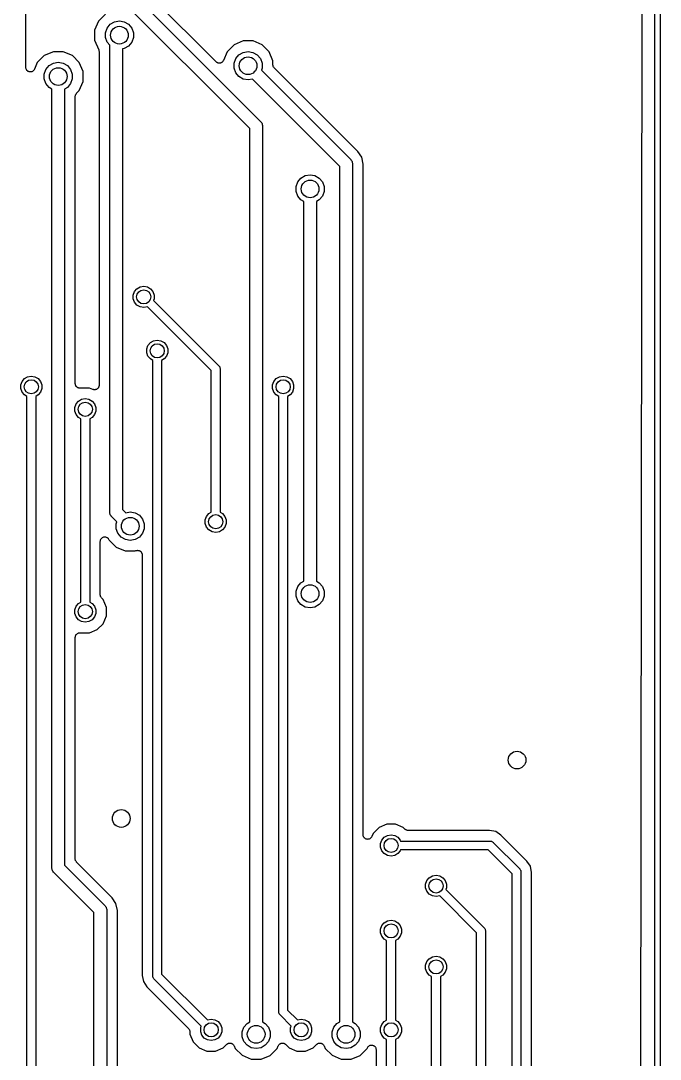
# Model space of a CAD drawing. Extents: x 25 to 125, y -125 to -25.
# Drawn here: x 107.02 to 125.08, y -76.78 to -47.45 of the extents above; entities that cross this region are included whole.
import ezdxf

# ---------------------------------------------------------------- set-up
doc = ezdxf.new("R2010")
doc.units = 0
doc.header["$MEASUREMENT"] = 0
doc.layers.add('BLACK', color=7, linetype='CONTINUOUS')

msp = doc.modelspace()

# ---------------------------------------------------------------- linework, layer by layer
at = {"layer": 'Black'}
for p, q in [((124.925, -124.925), (124.925, -25.075)), ((125.075, -25), (125.075, -125)), ((124.587, -25.5272), (124.46, -124.333)), ((112.533, -48.6087), (109.957, -46.0324)), ((109.596, -46.0959), (113.792, -50.2917)), ((107.16, -48.768), (107.16, -46.5366)), ((113.485, -50.4936), (109.345, -46.3535)), ((109.211, -47.4566), (109.104, -47.7137)), ((109.408, -47.2598), (109.211, -47.4566)), ((109.546, -47.546), (109.667, -47.4763)), ((109.667, -47.4763), (109.804, -47.4521)), ((109.804, -47.4521), (109.942, -47.4763)), ((109.942, -47.4763), (110.062, -47.546)), ((109.104, -47.7137), (109.104, -47.9922)), ((109.409, -47.7839), (109.456, -47.6528)), ((109.409, -47.9233), (109.409, -47.7839)), ((109.456, -47.6528), (109.546, -47.546)), ((110.062, -47.546), (110.152, -47.6528)), ((110.152, -47.6528), (110.2, -47.7839)), ((110.2, -47.7839), (110.2, -47.9233)), ((109.104, -47.9922), (109.219, -48.2713)), ((109.456, -48.0544), (109.409, -47.9233)), ((109.529, -48.1408), (109.456, -48.0544)), ((110.152, -48.0544), (110.062, -48.1612)), ((110.2, -47.9233), (110.152, -48.0544)), ((113.298, -48.0171), (113.04, -48.1234)), ((113.576, -48.0173), (113.298, -48.0171)), ((113.833, -48.1241), (113.576, -48.0173)), ((107.938, -48.3219), (107.681, -48.4282)), ((108.217, -48.3221), (107.938, -48.3219)), ((108.474, -48.4289), (108.217, -48.3221)), ((109.219, -48.2713), (109.22, -48.2739)), ((109.22, -48.2739), (109.221, -48.2763)), ((109.221, -48.2763), (109.225, -48.2954)), ((109.225, -48.2954), (109.229, -48.3143)), ((109.229, -48.3143), (109.229, -48.3171)), ((109.229, -48.3171), (109.229, -48.3198)), ((109.229, -48.3198), (109.229, -57.742)), ((109.529, -61.322), (109.529, -48.1408)), ((109.942, -48.2309), (109.889, -48.2402)), ((109.889, -48.2402), (109.889, -61.2474)), ((110.062, -48.1612), (109.942, -48.2309)), ((112.843, -48.3202), (112.741, -48.5676)), ((113.04, -48.1234), (112.843, -48.3202)), ((113.178, -48.4096), (113.299, -48.3399)), ((113.299, -48.3399), (113.436, -48.3157)), ((113.436, -48.3157), (113.574, -48.3399)), ((113.574, -48.3399), (113.694, -48.4096)), ((114.03, -48.3212), (113.833, -48.1241)), ((114.137, -48.5786), (114.03, -48.3212)), ((107.484, -48.625), (107.404, -48.8167)), ((107.681, -48.4282), (107.484, -48.625)), ((107.819, -48.7144), (107.94, -48.6447)), ((107.94, -48.6447), (108.077, -48.6205)), ((108.077, -48.6205), (108.214, -48.6447)), ((108.214, -48.6447), (108.335, -48.7144)), ((108.671, -48.626), (108.474, -48.4289)), ((108.777, -48.8834), (108.671, -48.626)), ((112.545, -48.6166), (112.533, -48.6087)), ((112.555, -48.6259), (112.545, -48.6166)), ((112.563, -48.6291), (112.555, -48.6259)), ((112.57, -48.634), (112.563, -48.6291)), ((112.583, -48.6375), (112.57, -48.634)), ((112.596, -48.6428), (112.583, -48.6375)), ((112.604, -48.6432), (112.596, -48.6428)), ((112.612, -48.6454), (112.604, -48.6432)), ((112.626, -48.6442), (112.612, -48.6454)), ((112.64, -48.6448), (112.626, -48.6442)), ((112.648, -48.6423), (112.64, -48.6448)), ((112.656, -48.6415), (112.648, -48.6423)), ((112.669, -48.6357), (112.656, -48.6415)), ((112.682, -48.6316), (112.669, -48.6357)), ((112.689, -48.6265), (112.682, -48.6316)), ((112.696, -48.6229), (112.689, -48.6265)), ((112.706, -48.6131), (112.696, -48.6229)), ((112.717, -48.6047), (112.706, -48.6131)), ((112.721, -48.5977), (112.717, -48.6047)), ((112.727, -48.5917), (112.721, -48.5977)), ((112.733, -48.5792), (112.727, -48.5917)), ((112.741, -48.5676), (112.733, -48.5792)), ((113.041, -48.6475), (113.089, -48.5164)), ((113.041, -48.7869), (113.041, -48.6475)), ((113.089, -48.5164), (113.178, -48.4096)), ((113.694, -48.4096), (113.784, -48.5164)), ((113.784, -48.5164), (113.832, -48.6475)), ((113.832, -48.6475), (113.832, -48.7869)), ((114.136, -48.6857), (114.137, -48.5786)), ((114.137, -48.6912), (114.136, -48.6857)), ((107.163, -48.787), (107.16, -48.768)), ((107.166, -48.8061), (107.163, -48.787)), ((107.167, -48.8087), (107.166, -48.8061)), ((107.168, -48.8115), (107.167, -48.8087)), ((107.177, -48.8282), (107.168, -48.8115)), ((107.186, -48.8453), (107.177, -48.8282)), ((107.188, -48.8472), (107.186, -48.8453)), ((107.19, -48.8497), (107.188, -48.8472)), ((107.204, -48.862), (107.19, -48.8497)), ((107.219, -48.8751), (107.204, -48.862)), ((107.221, -48.8762), (107.219, -48.8751)), ((107.224, -48.878), (107.221, -48.8762)), ((107.242, -48.8846), (107.224, -48.878)), ((107.259, -48.892), (107.242, -48.8846)), ((107.262, -48.8921), (107.259, -48.892)), ((107.265, -48.8931), (107.262, -48.8921)), ((107.284, -48.8931), (107.265, -48.8931)), ((107.303, -48.894), (107.284, -48.8931)), ((107.306, -48.8931), (107.303, -48.894)), ((107.309, -48.8931), (107.306, -48.8931)), ((107.327, -48.8865), (107.309, -48.8931)), ((107.346, -48.8807), (107.327, -48.8865)), ((107.348, -48.879), (107.346, -48.8807)), ((107.35, -48.878), (107.348, -48.879)), ((107.365, -48.8656), (107.35, -48.878)), ((107.381, -48.8539), (107.365, -48.8656)), ((107.382, -48.8515), (107.381, -48.8539)), ((107.384, -48.8497), (107.382, -48.8515)), ((107.394, -48.833), (107.384, -48.8497)), ((107.404, -48.8167), (107.394, -48.833)), ((107.682, -48.9523), (107.729, -48.8212)), ((107.682, -49.0917), (107.682, -48.9523)), ((107.729, -48.8212), (107.819, -48.7144)), ((108.335, -48.7144), (108.425, -48.8212)), ((108.425, -48.8212), (108.472, -48.9523)), ((108.472, -48.9523), (108.472, -49.0917)), ((108.777, -49.1618), (108.777, -48.8834)), ((113.089, -48.918), (113.041, -48.7869)), ((113.178, -49.0248), (113.089, -48.918)), ((113.832, -48.7869), (113.813, -48.8391)), ((113.813, -48.8391), (113.964, -48.9899)), ((114.137, -48.6969), (114.137, -48.6912)), ((114.141, -48.7128), (114.137, -48.6969)), ((114.144, -48.7291), (114.141, -48.7128)), ((114.147, -48.734), (114.144, -48.7291)), ((114.148, -48.7395), (114.147, -48.734)), ((114.158, -48.753), (114.148, -48.7395)), ((114.166, -48.7673), (114.158, -48.753)), ((114.17, -48.771), (114.166, -48.7673)), ((114.174, -48.7756), (114.17, -48.771)), ((116.536, -51.1375), (114.174, -48.7756)), ((107.729, -49.2228), (107.682, -49.0917)), ((107.819, -49.3296), (107.729, -49.2228)), ((108.425, -49.2228), (108.335, -49.3296)), ((108.472, -49.0917), (108.425, -49.2228)), ((108.67, -49.419), (108.777, -49.1618)), ((113.299, -49.0945), (113.178, -49.0248)), ((113.436, -49.1187), (113.299, -49.0945)), ((113.561, -49.0967), (113.436, -49.1187)), ((113.709, -49.2445), (113.561, -49.0967)), ((116.025, -51.5604), (113.709, -49.2445)), ((113.964, -48.9899), (116.332, -51.3585)), ((107.897, -49.3747), (107.819, -49.3296)), ((107.897, -71.374), (107.897, -49.3747)), ((108.335, -49.3296), (108.257, -49.3747)), ((108.257, -49.3747), (108.257, -71.2994)), ((108.557, -49.5734), (108.562, -49.5574)), ((108.562, -49.5574), (108.565, -49.5412)), ((108.565, -49.5412), (108.567, -49.5363)), ((108.567, -49.5363), (108.569, -49.5308)), ((108.569, -49.5308), (108.578, -49.5173)), ((108.578, -49.5173), (108.587, -49.503)), ((108.587, -49.503), (108.591, -49.4993)), ((108.591, -49.4993), (108.594, -49.4947)), ((108.594, -49.4947), (108.67, -49.419)), ((108.558, -49.579), (108.557, -49.5734)), ((108.557, -49.5846), (108.558, -49.579)), ((108.557, -57.6974), (108.557, -49.5846)), ((113.792, -50.2917), (113.797, -50.2982)), ((113.797, -50.2982), (113.803, -50.3033)), ((113.803, -50.3033), (113.815, -50.3237)), ((113.815, -50.3237), (113.828, -50.3429)), ((113.828, -50.3429), (113.83, -50.3506)), ((113.83, -50.3506), (113.834, -50.3574)), ((113.834, -50.3574), (113.838, -50.3806)), ((113.838, -50.3806), (113.844, -50.4033)), ((113.844, -50.4033), (113.844, -50.4112)), ((113.844, -50.4112), (113.845, -50.419)), ((113.845, -50.419), (113.845, -75.5073)), ((113.485, -75.5073), (113.485, -50.4936)), ((116.646, -51.3031), (116.536, -51.1375)), ((116.685, -51.4983), (116.646, -51.3031)), ((116.025, -75.7203), (116.025, -51.5604)), ((116.332, -51.3585), (116.337, -51.365)), ((116.337, -51.365), (116.343, -51.3701)), ((116.343, -51.3701), (116.355, -51.3905)), ((116.355, -51.3905), (116.368, -51.4097)), ((116.368, -51.4097), (116.37, -51.4174)), ((116.37, -51.4174), (116.374, -51.4242)), ((116.374, -51.4242), (116.378, -51.4474)), ((116.378, -51.4474), (116.384, -51.4701)), ((116.384, -51.4701), (116.384, -51.478)), ((116.384, -51.478), (116.385, -51.4858)), ((116.385, -51.4858), (116.385, -75.7203)), ((116.685, -70.4399), (116.685, -51.4983)), ((114.841, -51.9962), (114.931, -51.8894)), ((114.931, -51.8894), (115.052, -51.8197)), ((115.052, -51.8197), (115.189, -51.7955)), ((115.189, -51.7955), (115.326, -51.8197)), ((115.326, -51.8197), (115.447, -51.8894)), ((115.447, -51.8894), (115.537, -51.9962)), ((114.794, -52.1273), (114.841, -51.9962)), ((114.794, -52.2667), (114.794, -52.1273)), ((115.537, -51.9962), (115.584, -52.1273)), ((115.584, -52.1273), (115.584, -52.2667)), ((114.841, -52.3978), (114.794, -52.2667)), ((114.931, -52.5046), (114.841, -52.3978)), ((115.537, -52.3978), (115.447, -52.5046)), ((115.584, -52.2667), (115.537, -52.3978)), ((115.009, -52.5497), (114.931, -52.5046)), ((115.009, -63.2743), (115.009, -52.5497)), ((115.447, -52.5046), (115.369, -52.5497)), ((115.369, -52.5497), (115.369, -63.2743)), ((110.193, -55.1927), (110.229, -55.0944)), ((110.229, -55.0944), (110.296, -55.0143)), ((110.296, -55.0143), (110.387, -54.962)), ((110.387, -54.962), (110.49, -54.9439)), ((110.49, -54.9439), (110.593, -54.962)), ((110.593, -54.962), (110.684, -55.0143)), ((110.684, -55.0143), (110.751, -55.0944)), ((110.751, -55.0944), (110.787, -55.1927)), ((110.193, -55.2973), (110.193, -55.1927)), ((110.229, -55.3956), (110.193, -55.2973)), ((110.296, -55.4757), (110.229, -55.3956)), ((110.787, -55.2973), (110.769, -55.3468)), ((110.769, -55.3468), (112.61, -57.1886)), ((110.787, -55.1927), (110.787, -55.2973)), ((110.387, -55.528), (110.296, -55.4757)), ((110.49, -55.5461), (110.387, -55.528)), ((110.593, -55.528), (110.49, -55.5461)), ((110.595, -55.5268), (110.593, -55.528)), ((112.397, -57.3288), (110.595, -55.5268)), ((110.61, -56.6184), (110.677, -56.5383)), ((110.677, -56.5383), (110.768, -56.486)), ((110.768, -56.486), (110.871, -56.4679)), ((110.871, -56.4679), (110.974, -56.486)), ((110.974, -56.486), (111.065, -56.5383)), ((111.065, -56.5383), (111.132, -56.6184)), ((110.574, -56.7167), (110.61, -56.6184)), ((110.574, -56.8213), (110.574, -56.7167)), ((110.61, -56.9196), (110.574, -56.8213)), ((111.132, -56.6184), (111.168, -56.7167)), ((111.168, -56.8213), (111.132, -56.9196)), ((111.168, -56.7167), (111.168, -56.8213)), ((110.677, -56.9997), (110.61, -56.9196)), ((110.746, -57.0393), (110.677, -56.9997)), ((110.746, -74.422), (110.746, -57.0393)), ((111.065, -56.9997), (110.996, -57.0393)), ((110.996, -57.0393), (110.996, -74.3702)), ((111.132, -56.9196), (111.065, -56.9997)), ((112.61, -57.1886), (112.614, -57.1931)), ((107.212, -57.502), (107.315, -57.4839)), ((107.315, -57.4839), (107.418, -57.502)), ((112.397, -61.3247), (112.397, -57.3288)), ((112.614, -57.1931), (112.618, -57.1967)), ((112.618, -57.1967), (112.626, -57.2108)), ((112.626, -57.2108), (112.635, -57.2242)), ((112.635, -57.2242), (112.637, -57.2295)), ((112.637, -57.2295), (112.639, -57.2343)), ((112.639, -57.2343), (112.642, -57.2503)), ((112.642, -57.2503), (112.647, -57.2661)), ((112.647, -57.2661), (112.646, -57.2716)), ((112.646, -57.2716), (112.647, -57.277)), ((112.647, -57.277), (112.647, -61.3247)), ((114.324, -57.502), (114.427, -57.4839)), ((114.427, -57.4839), (114.53, -57.502)), ((107.018, -57.7327), (107.054, -57.6344)), ((107.018, -57.8373), (107.018, -57.7327)), ((107.054, -57.6344), (107.121, -57.5543)), ((107.121, -57.5543), (107.212, -57.502)), ((107.418, -57.502), (107.509, -57.5543)), ((107.509, -57.5543), (107.576, -57.6344)), ((107.576, -57.6344), (107.612, -57.7327)), ((107.612, -57.7327), (107.612, -57.8373)), ((108.559, -57.711), (108.557, -57.6974)), ((108.56, -57.7248), (108.559, -57.711)), ((108.563, -57.7326), (108.56, -57.7248)), ((108.565, -57.7409), (108.563, -57.7326)), ((108.572, -57.7528), (108.565, -57.7409)), ((108.577, -57.7656), (108.572, -57.7528)), ((108.583, -57.7718), (108.577, -57.7656)), ((108.587, -57.7791), (108.583, -57.7718)), ((109.223, -57.7773), (109.221, -57.7855)), ((109.226, -57.7696), (109.223, -57.7773)), ((109.227, -57.7557), (109.226, -57.7696)), ((109.229, -57.742), (109.227, -57.7557)), ((114.13, -57.7327), (114.166, -57.6344)), ((114.13, -57.8373), (114.13, -57.7327)), ((114.166, -57.6344), (114.233, -57.5543)), ((114.233, -57.5543), (114.324, -57.502)), ((114.53, -57.502), (114.621, -57.5543)), ((114.621, -57.5543), (114.688, -57.6344)), ((114.688, -57.6344), (114.724, -57.7327)), ((114.724, -57.7327), (114.724, -57.8373)), ((107.054, -57.9356), (107.018, -57.8373)), ((107.121, -58.0157), (107.054, -57.9356)), ((107.19, -58.0553), (107.121, -58.0157)), ((107.19, -86.233), (107.19, -58.0553)), ((107.509, -58.0157), (107.44, -58.0553)), ((107.44, -58.0553), (107.44, -86.1812)), ((107.576, -57.9356), (107.509, -58.0157)), ((107.612, -57.8373), (107.576, -57.9356)), ((108.597, -57.7879), (108.587, -57.7791)), ((108.607, -57.7981), (108.597, -57.7879)), ((108.614, -57.802), (108.607, -57.7981)), ((108.621, -57.8074), (108.614, -57.802)), ((108.633, -57.8121), (108.621, -57.8074)), ((108.646, -57.8185), (108.633, -57.8121)), ((108.654, -57.8196), (108.646, -57.8185)), ((108.662, -57.8225), (108.654, -57.8196)), ((108.676, -57.8225), (108.662, -57.8225)), ((108.689, -57.8243), (108.676, -57.8225)), ((108.698, -57.8225), (108.689, -57.8243)), ((108.706, -57.8225), (108.698, -57.8225)), ((108.713, -57.8199), (108.706, -57.8225)), ((108.959, -57.8201), (108.713, -57.8199)), ((109.053, -57.8593), (108.959, -57.8201)), ((109.067, -57.8623), (109.053, -57.8593)), ((109.08, -57.8671), (109.067, -57.8623)), ((109.088, -57.8671), (109.08, -57.8671)), ((109.096, -57.8689), (109.088, -57.8671)), ((109.11, -57.8671), (109.096, -57.8689)), ((109.124, -57.8671), (109.11, -57.8671)), ((109.132, -57.8643), (109.124, -57.8671)), ((109.14, -57.8632), (109.132, -57.8643)), ((109.152, -57.8568), (109.14, -57.8632)), ((109.166, -57.852), (109.152, -57.8568)), ((109.172, -57.8467), (109.166, -57.852)), ((109.179, -57.8428), (109.172, -57.8467)), ((109.189, -57.8326), (109.179, -57.8428)), ((109.199, -57.8237), (109.189, -57.8326)), ((109.203, -57.8165), (109.199, -57.8237)), ((109.209, -57.8104), (109.203, -57.8165)), ((109.214, -57.7975), (109.209, -57.8104)), ((109.221, -57.7855), (109.214, -57.7975)), ((114.166, -57.9356), (114.13, -57.8373)), ((114.233, -58.0157), (114.166, -57.9356)), ((114.302, -58.0553), (114.233, -58.0157)), ((114.302, -75.438), (114.302, -58.0553)), ((114.621, -58.0157), (114.552, -58.0553)), ((114.552, -58.0553), (114.552, -75.3862)), ((114.688, -57.9356), (114.621, -58.0157)), ((114.724, -57.8373), (114.688, -57.9356)), ((108.542, -58.3677), (108.578, -58.2694)), ((108.578, -58.2694), (108.645, -58.1893)), ((108.645, -58.1893), (108.736, -58.137)), ((108.736, -58.137), (108.839, -58.1189)), ((108.839, -58.1189), (108.942, -58.137)), ((108.942, -58.137), (109.033, -58.1893)), ((109.033, -58.1893), (109.1, -58.2694)), ((109.1, -58.2694), (109.136, -58.3677)), ((108.542, -58.4723), (108.542, -58.3677)), ((108.578, -58.5706), (108.542, -58.4723)), ((108.645, -58.6507), (108.578, -58.5706)), ((108.714, -58.6903), (108.645, -58.6507)), ((109.033, -58.6507), (108.964, -58.6903)), ((109.1, -58.5706), (109.033, -58.6507)), ((109.136, -58.4723), (109.1, -58.5706)), ((109.136, -58.3677), (109.136, -58.4723)), ((108.714, -63.8647), (108.714, -58.6903)), ((108.964, -58.6903), (108.964, -63.8647)), ((109.889, -61.2474), (109.984, -61.3425)), ((109.53, -61.3298), (109.529, -61.322)), ((109.53, -61.3377), (109.53, -61.3298)), ((109.536, -61.3604), (109.53, -61.3377)), ((109.54, -61.3836), (109.536, -61.3604)), ((109.544, -61.3904), (109.54, -61.3836)), ((109.546, -61.3981), (109.544, -61.3904)), ((109.559, -61.4173), (109.546, -61.3981)), ((109.571, -61.4377), (109.559, -61.4173)), ((109.577, -61.4428), (109.571, -61.4377)), ((109.582, -61.4493), (109.577, -61.4428)), ((109.733, -61.6001), (109.582, -61.4493)), ((109.984, -61.3425), (110.109, -61.3205)), ((110.109, -61.3205), (110.246, -61.3447)), ((110.246, -61.3447), (110.367, -61.4144)), ((110.367, -61.4144), (110.457, -61.5212)), ((110.457, -61.5212), (110.504, -61.6523)), ((112.225, -61.5427), (112.261, -61.4444)), ((112.225, -61.6473), (112.225, -61.5427)), ((112.261, -61.4444), (112.328, -61.3643)), ((112.328, -61.3643), (112.397, -61.3247)), ((112.647, -61.3247), (112.716, -61.3643)), ((112.716, -61.3643), (112.783, -61.4444)), ((112.783, -61.4444), (112.819, -61.5427)), ((112.819, -61.5427), (112.819, -61.6473)), ((109.714, -61.6523), (109.733, -61.6001)), ((109.714, -61.7917), (109.714, -61.6523)), ((109.761, -61.9228), (109.714, -61.7917)), ((110.504, -61.7917), (110.457, -61.9228)), ((110.504, -61.6523), (110.504, -61.7917)), ((112.261, -61.7456), (112.225, -61.6473)), ((112.328, -61.8257), (112.261, -61.7456)), ((112.419, -61.878), (112.328, -61.8257)), ((112.522, -61.8961), (112.419, -61.878)), ((112.625, -61.878), (112.522, -61.8961)), ((112.716, -61.8257), (112.625, -61.878)), ((112.783, -61.7456), (112.716, -61.8257)), ((112.819, -61.6473), (112.783, -61.7456)), ((109.264, -62.1499), (109.267, -62.1308)), ((109.264, -63.6589), (109.264, -62.1499)), ((109.267, -62.1308), (109.27, -62.1116)), ((109.27, -62.1116), (109.271, -62.1092)), ((109.271, -62.1092), (109.272, -62.1065)), ((109.272, -62.1065), (109.281, -62.0897)), ((109.281, -62.0897), (109.29, -62.0725)), ((109.29, -62.0725), (109.292, -62.0707)), ((109.292, -62.0707), (109.294, -62.0683)), ((109.294, -62.0683), (109.309, -62.0558)), ((109.309, -62.0558), (109.323, -62.0428)), ((109.323, -62.0428), (109.325, -62.0417)), ((109.325, -62.0417), (109.328, -62.0399)), ((109.328, -62.0399), (109.346, -62.0333)), ((109.346, -62.0333), (109.364, -62.0259)), ((109.364, -62.0259), (109.366, -62.0258)), ((109.366, -62.0258), (109.369, -62.0249)), ((109.369, -62.0249), (109.388, -62.0249)), ((109.388, -62.0249), (109.408, -62.024)), ((109.408, -62.024), (109.41, -62.0249)), ((109.41, -62.0249), (109.413, -62.0249)), ((109.413, -62.0249), (109.431, -62.0315)), ((109.431, -62.0315), (109.45, -62.0373)), ((109.45, -62.0373), (109.452, -62.039)), ((109.452, -62.039), (109.454, -62.0399)), ((109.454, -62.0399), (109.469, -62.0524)), ((109.469, -62.0524), (109.485, -62.0642)), ((109.485, -62.0642), (109.486, -62.0665)), ((109.486, -62.0665), (109.488, -62.0683)), ((109.488, -62.0683), (109.498, -62.0851)), ((109.498, -62.0851), (109.508, -62.1014)), ((109.508, -62.1014), (109.515, -62.118)), ((109.515, -62.118), (109.712, -62.3151)), ((109.851, -62.0296), (109.761, -61.9228)), ((109.972, -62.0993), (109.851, -62.0296)), ((110.109, -62.1235), (109.972, -62.0993)), ((110.246, -62.0993), (110.109, -62.1235)), ((110.367, -62.0296), (110.246, -62.0993)), ((110.457, -61.9228), (110.367, -62.0296)), ((109.712, -62.3151), (109.969, -62.4219)), ((109.969, -62.4219), (110.248, -62.4221)), ((110.248, -62.4221), (110.271, -62.4127)), ((110.271, -62.4127), (110.284, -62.4097)), ((110.284, -62.4097), (110.297, -62.405)), ((110.297, -62.405), (110.305, -62.405)), ((110.305, -62.405), (110.314, -62.4032)), ((110.314, -62.4032), (110.327, -62.405)), ((110.327, -62.405), (110.341, -62.405)), ((110.341, -62.405), (110.349, -62.4079)), ((110.349, -62.4079), (110.357, -62.409)), ((110.357, -62.409), (110.37, -62.4153)), ((110.37, -62.4153), (110.382, -62.4201)), ((110.382, -62.4201), (110.389, -62.4255)), ((110.389, -62.4255), (110.396, -62.4294)), ((110.396, -62.4294), (110.406, -62.4395)), ((110.406, -62.4395), (110.416, -62.4484)), ((110.416, -62.4484), (110.42, -62.4557)), ((110.42, -62.4557), (110.426, -62.4619)), ((110.426, -62.4619), (110.431, -62.4747)), ((110.431, -62.4747), (110.438, -62.4866)), ((110.438, -62.4866), (110.44, -62.4949)), ((110.44, -62.4949), (110.443, -62.5027)), ((110.443, -62.5027), (110.444, -62.5165)), ((110.444, -62.5165), (110.446, -62.53)), ((110.446, -62.53), (110.446, -74.4095)), ((114.841, -63.4262), (114.931, -63.3194)), ((114.931, -63.3194), (115.009, -63.2743)), ((115.369, -63.2743), (115.447, -63.3194)), ((115.447, -63.3194), (115.537, -63.4262)), ((114.794, -63.5573), (114.841, -63.4262)), ((114.794, -63.6967), (114.794, -63.5573)), ((115.537, -63.4262), (115.584, -63.5573)), ((115.584, -63.5573), (115.584, -63.6967)), ((108.578, -63.9844), (108.645, -63.9043)), ((108.645, -63.9043), (108.714, -63.8647)), ((108.964, -63.8647), (109.033, -63.9043)), ((109.033, -63.9043), (109.1, -63.9844)), ((109.265, -63.6644), (109.264, -63.6589)), ((109.264, -63.6699), (109.265, -63.6644)), ((109.269, -63.686), (109.264, -63.6699)), ((109.272, -63.7024), (109.269, -63.686)), ((109.274, -63.7072), (109.272, -63.7024)), ((109.276, -63.7125), (109.274, -63.7072)), ((109.285, -63.7261), (109.276, -63.7125)), ((109.294, -63.7406), (109.285, -63.7261)), ((109.298, -63.7441), (109.294, -63.7406)), ((109.301, -63.7487), (109.298, -63.7441)), ((109.348, -63.7956), (109.301, -63.7487)), ((109.439, -64.0162), (109.348, -63.7956)), ((114.841, -63.8278), (114.794, -63.6967)), ((114.931, -63.9346), (114.841, -63.8278)), ((115.052, -64.0043), (114.931, -63.9346)), ((115.447, -63.9346), (115.326, -64.0043)), ((115.537, -63.8278), (115.447, -63.9346)), ((115.584, -63.6967), (115.537, -63.8278)), ((108.542, -64.0827), (108.578, -63.9844)), ((108.542, -64.1873), (108.542, -64.0827)), ((108.578, -64.2856), (108.542, -64.1873)), ((109.1, -63.9844), (109.136, -64.0827)), ((109.136, -64.1873), (109.1, -64.2856)), ((109.136, -64.0827), (109.136, -64.1873)), ((109.439, -64.2549), (109.439, -64.0162)), ((115.189, -64.0285), (115.052, -64.0043)), ((115.326, -64.0043), (115.189, -64.0285)), ((108.645, -64.3657), (108.578, -64.2856)), ((108.736, -64.418), (108.645, -64.3657)), ((108.839, -64.4361), (108.736, -64.418)), ((108.942, -64.418), (108.839, -64.4361)), ((109.033, -64.3657), (108.942, -64.418)), ((109.1, -64.2856), (109.033, -64.3657)), ((109.178, -64.644), (109.347, -64.4753)), ((109.347, -64.4753), (109.439, -64.2549)), ((108.563, -64.8226), (108.565, -64.8144)), ((108.565, -64.8144), (108.572, -64.8023)), ((108.572, -64.8023), (108.577, -64.7895)), ((108.577, -64.7895), (108.583, -64.7834)), ((108.583, -64.7834), (108.587, -64.7762)), ((108.587, -64.7762), (108.597, -64.7673)), ((108.597, -64.7673), (108.607, -64.757)), ((108.607, -64.757), (108.614, -64.7532)), ((108.614, -64.7532), (108.621, -64.7478)), ((108.621, -64.7478), (108.634, -64.7431)), ((108.634, -64.7431), (108.646, -64.7367)), ((108.646, -64.7367), (108.654, -64.7356)), ((108.654, -64.7356), (108.662, -64.7328)), ((108.662, -64.7328), (108.676, -64.7328)), ((108.676, -64.7328), (108.69, -64.7309)), ((108.69, -64.7309), (108.698, -64.7328)), ((108.698, -64.7328), (108.706, -64.7328)), ((108.706, -64.7328), (108.712, -64.7349)), ((108.712, -64.7349), (108.958, -64.7351)), ((108.958, -64.7351), (109.178, -64.644)), ((108.557, -64.8578), (108.559, -64.8441)), ((108.557, -71.1226), (108.557, -64.8578)), ((108.559, -64.8441), (108.56, -64.8302)), ((108.56, -64.8302), (108.563, -64.8226)), ((117.136, -70.23), (116.967, -70.3987)), ((117.356, -70.1389), (117.136, -70.23)), ((117.595, -70.1391), (117.356, -70.1389)), ((117.815, -70.2306), (117.595, -70.1391)), ((117.861, -70.2767), (117.815, -70.2306)), ((117.866, -70.28), (117.861, -70.2767)), ((117.87, -70.2843), (117.866, -70.28)), ((117.884, -70.2926), (117.87, -70.2843)), ((117.897, -70.3021), (117.884, -70.2926)), ((117.903, -70.3035), (117.897, -70.3021)), ((117.908, -70.3063), (117.903, -70.3035)), ((117.924, -70.3092), (117.908, -70.3063)), ((117.94, -70.3135), (117.924, -70.3092)), ((117.946, -70.313), (117.94, -70.3135)), ((117.951, -70.314), (117.946, -70.313)), ((120.256, -70.314), (117.951, -70.314)), ((120.431, -70.3486), (120.256, -70.314)), ((120.578, -70.4473), (120.431, -70.3486)), ((116.688, -70.4589), (116.685, -70.4399)), ((116.691, -70.478), (116.688, -70.4589)), ((116.692, -70.4806), (116.691, -70.478)), ((116.693, -70.4834), (116.692, -70.4806)), ((116.702, -70.5001), (116.693, -70.4834)), ((116.711, -70.5172), (116.702, -70.5001)), ((116.713, -70.5191), (116.711, -70.5172)), ((116.715, -70.5216), (116.713, -70.5191)), ((116.729, -70.5339), (116.715, -70.5216)), ((116.744, -70.547), (116.729, -70.5339)), ((116.746, -70.5481), (116.744, -70.547)), ((116.748, -70.5499), (116.746, -70.5481)), ((116.767, -70.5565), (116.748, -70.5499)), ((116.784, -70.5639), (116.767, -70.5565)), ((116.787, -70.564), (116.784, -70.5639)), ((116.79, -70.565), (116.787, -70.564)), ((116.809, -70.565), (116.79, -70.565)), ((116.828, -70.5659), (116.809, -70.565)), ((116.831, -70.565), (116.828, -70.5659)), ((116.834, -70.565), (116.831, -70.565)), ((116.852, -70.5584), (116.834, -70.565)), ((116.871, -70.5526), (116.852, -70.5584)), ((116.873, -70.5509), (116.871, -70.5526)), ((116.875, -70.5499), (116.873, -70.5509)), ((116.89, -70.5375), (116.875, -70.5499)), ((116.906, -70.5258), (116.89, -70.5375)), ((116.907, -70.5234), (116.906, -70.5258)), ((116.909, -70.5216), (116.907, -70.5234)), ((116.919, -70.5049), (116.909, -70.5216)), ((116.929, -70.4886), (116.919, -70.5049)), ((116.967, -70.3987), (116.929, -70.4886)), ((117.178, -70.6867), (117.214, -70.5884)), ((117.214, -70.5884), (117.281, -70.5083)), ((117.281, -70.5083), (117.372, -70.456)), ((117.372, -70.456), (117.475, -70.4379)), ((117.475, -70.4379), (117.578, -70.456)), ((117.578, -70.456), (117.669, -70.5083)), ((117.669, -70.5083), (117.736, -70.5884)), ((117.736, -70.5884), (117.745, -70.614)), ((117.745, -70.614), (120.269, -70.614)), ((120.269, -70.614), (120.274, -70.615)), ((120.274, -70.615), (120.28, -70.6145)), ((120.28, -70.6145), (120.296, -70.6187)), ((120.296, -70.6187), (120.312, -70.6215)), ((120.312, -70.6215), (120.317, -70.6243)), ((120.317, -70.6243), (120.322, -70.6257)), ((120.322, -70.6257), (120.335, -70.6351)), ((120.335, -70.6351), (120.349, -70.6432)), ((120.349, -70.6432), (120.353, -70.6475)), ((120.353, -70.6475), (120.357, -70.6506)), ((120.357, -70.6506), (121.106, -71.3996)), ((121.31, -71.1786), (120.578, -70.4473)), ((117.178, -70.7913), (117.178, -70.6867)), ((117.214, -70.8896), (117.178, -70.7913)), ((117.281, -70.9697), (117.214, -70.8896)), ((117.372, -71.022), (117.281, -70.9697)), ((117.669, -70.9697), (117.578, -71.022)), ((117.736, -70.8896), (117.669, -70.9697)), ((117.745, -70.864), (117.736, -70.8896)), ((120.217, -70.864), (117.745, -70.864)), ((120.893, -71.5398), (120.217, -70.864)), ((108.558, -71.1281), (108.557, -71.1226)), ((108.557, -71.1336), (108.558, -71.1281)), ((108.562, -71.1497), (108.557, -71.1336)), ((108.565, -71.166), (108.562, -71.1497)), ((108.567, -71.1709), (108.565, -71.166)), ((108.569, -71.1762), (108.567, -71.1709)), ((108.578, -71.1898), (108.569, -71.1762)), ((108.587, -71.2042), (108.578, -71.1898)), ((108.591, -71.2078), (108.587, -71.2042)), ((108.594, -71.2124), (108.591, -71.2078)), ((109.596, -72.2137), (108.594, -71.2124)), ((117.475, -71.0401), (117.372, -71.022)), ((117.578, -71.022), (117.475, -71.0401)), ((121.408, -71.3263), (121.31, -71.1786)), ((107.898, -71.3818), (107.897, -71.374)), ((107.898, -71.3897), (107.898, -71.3818)), ((107.904, -71.4124), (107.898, -71.3897)), ((107.908, -71.4356), (107.904, -71.4124)), ((107.912, -71.4424), (107.908, -71.4356)), ((107.914, -71.4501), (107.912, -71.4424)), ((107.927, -71.4693), (107.914, -71.4501)), ((107.939, -71.4897), (107.927, -71.4693)), ((107.945, -71.4948), (107.939, -71.4897)), ((107.95, -71.5013), (107.945, -71.4948)), ((109.085, -72.6366), (107.95, -71.5013)), ((108.257, -71.2994), (109.392, -72.4347)), ((120.893, -78.1214), (120.893, -71.5398)), ((121.106, -71.3996), (121.11, -71.4041)), ((121.11, -71.4041), (121.114, -71.4077)), ((121.114, -71.4077), (121.122, -71.4218)), ((121.122, -71.4218), (121.131, -71.4352)), ((121.131, -71.4352), (121.133, -71.4405)), ((121.133, -71.4405), (121.135, -71.4452)), ((121.135, -71.4452), (121.138, -71.4613)), ((121.138, -71.4613), (121.143, -71.4771)), ((121.143, -71.4771), (121.142, -71.4826)), ((121.142, -71.4826), (121.143, -71.488)), ((121.143, -71.488), (121.143, -78.0797)), ((121.443, -71.5005), (121.408, -71.3263)), ((121.443, -78.069), (121.443, -71.5005)), ((118.448, -71.8297), (118.484, -71.7314)), ((118.448, -71.9343), (118.448, -71.8297)), ((118.484, -71.7314), (118.551, -71.6513)), ((118.551, -71.6513), (118.642, -71.599)), ((118.642, -71.599), (118.745, -71.5809)), ((118.745, -71.5809), (118.848, -71.599)), ((118.848, -71.599), (118.939, -71.6513)), ((118.939, -71.6513), (119.006, -71.7314)), ((119.006, -71.7314), (119.042, -71.8297)), ((119.042, -71.8297), (119.042, -71.9343)), ((118.484, -72.0326), (118.448, -71.9343)), ((118.551, -72.1127), (118.484, -72.0326)), ((118.642, -72.165), (118.551, -72.1127)), ((119.042, -71.9343), (119.024, -71.9838)), ((119.024, -71.9838), (120.103, -73.0636)), ((109.392, -72.4347), (109.397, -72.4412)), ((109.397, -72.4412), (109.403, -72.4463)), ((109.706, -72.3793), (109.596, -72.2137)), ((109.745, -72.5745), (109.706, -72.3793)), ((118.745, -72.1831), (118.642, -72.165)), ((118.848, -72.165), (118.745, -72.1831)), ((118.85, -72.1638), (118.848, -72.165)), ((119.89, -73.2038), (118.85, -72.1638)), ((109.085, -101.09), (109.085, -72.6366)), ((109.403, -72.4463), (109.415, -72.4667)), ((109.415, -72.4667), (109.428, -72.4859)), ((109.428, -72.4859), (109.43, -72.4936)), ((109.43, -72.4936), (109.434, -72.5004)), ((109.434, -72.5004), (109.438, -72.5236)), ((109.438, -72.5236), (109.444, -72.5463)), ((109.444, -72.5463), (109.444, -72.5542)), ((109.444, -72.5542), (109.445, -72.562)), ((109.445, -72.562), (109.445, -101.164)), ((109.745, -101.152), (109.745, -72.5745)), ((117.178, -73.0997), (117.214, -73.0014)), ((117.214, -73.0014), (117.281, -72.9213)), ((117.281, -72.9213), (117.372, -72.869)), ((117.372, -72.869), (117.475, -72.8509)), ((117.475, -72.8509), (117.578, -72.869)), ((117.578, -72.869), (117.669, -72.9213)), ((117.669, -72.9213), (117.736, -73.0014)), ((117.736, -73.0014), (117.772, -73.0997)), ((117.178, -73.2043), (117.178, -73.0997)), ((117.214, -73.3026), (117.178, -73.2043)), ((117.281, -73.3827), (117.214, -73.3026)), ((117.736, -73.3026), (117.669, -73.3827)), ((117.772, -73.2043), (117.736, -73.3026)), ((117.772, -73.0997), (117.772, -73.2043)), ((119.89, -97.6467), (119.89, -73.2038)), ((120.103, -73.0636), (120.107, -73.0681)), ((120.107, -73.0681), (120.111, -73.0717)), ((120.111, -73.0717), (120.119, -73.0858)), ((120.119, -73.0858), (120.128, -73.0992)), ((120.128, -73.0992), (120.13, -73.1045)), ((120.13, -73.1045), (120.132, -73.1092)), ((120.132, -73.1092), (120.135, -73.1253)), ((120.135, -73.1253), (120.14, -73.1411)), ((120.14, -73.1411), (120.139, -73.1466)), ((120.139, -73.1466), (120.14, -73.152)), ((120.14, -73.152), (120.14, -97.6467)), ((117.35, -73.4223), (117.281, -73.3827)), ((117.35, -75.6757), (117.35, -73.4223)), ((117.669, -73.3827), (117.6, -73.4223)), ((117.6, -73.4223), (117.6, -75.6757)), ((118.551, -73.9373), (118.642, -73.885)), ((118.642, -73.885), (118.745, -73.8669)), ((118.745, -73.8669), (118.848, -73.885)), ((118.848, -73.885), (118.939, -73.9373)), ((118.448, -74.1157), (118.484, -74.0174)), ((118.448, -74.2203), (118.448, -74.1157)), ((118.484, -74.0174), (118.551, -73.9373)), ((118.939, -73.9373), (119.006, -74.0174)), ((119.006, -74.0174), (119.042, -74.1157)), ((119.042, -74.1157), (119.042, -74.2203)), ((110.446, -74.4095), (110.481, -74.5837)), ((110.747, -74.4274), (110.746, -74.422)), ((110.746, -74.4329), (110.747, -74.4274)), ((110.751, -74.4487), (110.746, -74.4329)), ((110.754, -74.4648), (110.751, -74.4487)), ((110.756, -74.4695), (110.754, -74.4648)), ((110.758, -74.4748), (110.756, -74.4695)), ((110.767, -74.4882), (110.758, -74.4748)), ((110.775, -74.5023), (110.767, -74.4882)), ((110.996, -74.3702), (112.29, -75.6642)), ((118.484, -74.3186), (118.448, -74.2203)), ((118.551, -74.3987), (118.484, -74.3186)), ((118.62, -74.4383), (118.551, -74.3987)), ((118.62, -99.9327), (118.62, -74.4383)), ((118.939, -74.3987), (118.87, -74.4383)), ((118.87, -74.4383), (118.87, -99.9327)), ((119.006, -74.3186), (118.939, -74.3987)), ((119.042, -74.2203), (119.006, -74.3186)), ((110.481, -74.5837), (110.579, -74.7314)), ((110.579, -74.7314), (111.758, -75.9098)), ((110.779, -74.5059), (110.775, -74.5023)), ((110.783, -74.5104), (110.779, -74.5059)), ((112.116, -75.8442), (110.783, -74.5104)), ((112.29, -75.6642), (112.292, -75.663)), ((112.292, -75.663), (112.395, -75.6449)), ((112.395, -75.6449), (112.498, -75.663)), ((112.498, -75.663), (112.589, -75.7153)), ((113.485, -75.7203), (113.485, -75.5073)), ((113.845, -75.5073), (113.845, -75.7203)), ((114.303, -75.4434), (114.302, -75.438)), ((114.302, -75.4489), (114.303, -75.4434)), ((114.307, -75.4647), (114.302, -75.4489)), ((114.31, -75.4808), (114.307, -75.4647)), ((114.312, -75.4855), (114.31, -75.4808)), ((114.314, -75.4908), (114.312, -75.4855)), ((114.323, -75.5042), (114.314, -75.4908)), ((114.331, -75.5184), (114.323, -75.5042)), ((114.335, -75.5219), (114.331, -75.5184)), ((114.339, -75.5264), (114.335, -75.5219)), ((114.656, -75.8442), (114.339, -75.5264)), ((114.552, -75.3862), (114.83, -75.6642)), ((114.83, -75.6642), (114.832, -75.663)), ((114.832, -75.663), (114.935, -75.6449)), ((114.935, -75.6449), (115.038, -75.663)), ((115.038, -75.663), (115.129, -75.7153)), ((111.758, -75.9098), (111.761, -75.9144)), ((111.761, -75.9144), (111.765, -75.918)), ((111.765, -75.918), (111.774, -75.9324)), ((111.774, -75.9324), (111.783, -75.9459)), ((111.783, -75.9459), (111.785, -75.9514)), ((111.785, -75.9514), (111.787, -75.9563)), ((111.787, -75.9563), (111.79, -75.9726)), ((112.098, -75.8937), (112.116, -75.8442)), ((112.098, -75.9983), (112.098, -75.8937)), ((112.589, -75.7153), (112.656, -75.7954)), ((112.656, -75.7954), (112.692, -75.8937)), ((112.692, -75.8937), (112.692, -75.9983)), ((113.27, -76.0033), (113.317, -75.8722)), ((113.317, -75.8722), (113.407, -75.7654)), ((113.407, -75.7654), (113.485, -75.7203)), ((113.845, -75.7203), (113.923, -75.7654)), ((113.923, -75.7654), (114.013, -75.8722)), ((114.013, -75.8722), (114.06, -76.0033)), ((114.638, -75.8937), (114.656, -75.8442)), ((114.638, -75.9983), (114.638, -75.8937)), ((115.129, -75.7153), (115.196, -75.7954)), ((115.196, -75.7954), (115.232, -75.8937)), ((115.232, -75.8937), (115.232, -75.9983)), ((115.81, -76.0033), (115.857, -75.8722)), ((115.857, -75.8722), (115.947, -75.7654)), ((115.947, -75.7654), (116.025, -75.7203)), ((116.385, -75.7203), (116.463, -75.7654)), ((116.463, -75.7654), (116.553, -75.8722)), ((116.553, -75.8722), (116.6, -76.0033)), ((117.178, -75.8937), (117.214, -75.7954)), ((117.178, -75.9983), (117.178, -75.8937)), ((117.214, -75.7954), (117.281, -75.7153)), ((117.281, -75.7153), (117.35, -75.6757)), ((117.6, -75.6757), (117.669, -75.7153)), ((117.669, -75.7153), (117.736, -75.7954)), ((117.736, -75.7954), (117.772, -75.8937)), ((117.772, -75.8937), (117.772, -75.9983)), ((111.79, -75.9726), (111.794, -75.9885)), ((111.794, -75.9885), (111.794, -75.9942)), ((111.794, -75.9942), (111.795, -75.9997)), ((111.795, -75.9997), (111.795, -76.0648)), ((111.795, -76.0648), (111.886, -76.2854)), ((112.134, -76.0966), (112.098, -75.9983)), ((112.201, -76.1767), (112.134, -76.0966)), ((112.292, -76.229), (112.201, -76.1767)), ((112.395, -76.2471), (112.292, -76.229)), ((112.498, -76.229), (112.395, -76.2471)), ((112.589, -76.1767), (112.498, -76.229)), ((112.656, -76.0966), (112.589, -76.1767)), ((112.692, -75.9983), (112.656, -76.0966)), ((113.27, -76.1427), (113.27, -76.0033)), ((113.317, -76.2738), (113.27, -76.1427)), ((114.06, -76.1427), (114.013, -76.2738)), ((114.06, -76.0033), (114.06, -76.1427)), ((114.674, -76.0966), (114.638, -75.9983)), ((114.741, -76.1767), (114.674, -76.0966)), ((114.832, -76.229), (114.741, -76.1767)), ((114.935, -76.2471), (114.832, -76.229)), ((115.038, -76.229), (114.935, -76.2471)), ((115.129, -76.1767), (115.038, -76.229)), ((115.196, -76.0966), (115.129, -76.1767)), ((115.232, -75.9983), (115.196, -76.0966)), ((115.81, -76.1427), (115.81, -76.0033)), ((115.857, -76.2738), (115.81, -76.1427)), ((116.6, -76.1427), (116.553, -76.2738)), ((116.6, -76.0033), (116.6, -76.1427)), ((117.214, -76.0966), (117.178, -75.9983)), ((117.281, -76.1767), (117.214, -76.0966)), ((117.35, -76.2163), (117.281, -76.1767)), ((117.35, -98.7897), (117.35, -76.2163)), ((117.669, -76.1767), (117.6, -76.2163)), ((117.6, -76.2163), (117.6, -98.7897)), ((117.736, -76.0966), (117.669, -76.1767)), ((117.772, -75.9983), (117.736, -76.0966)), ((111.886, -76.2854), (112.055, -76.4544)), ((112.055, -76.4544), (112.275, -76.5459)), ((112.275, -76.5459), (112.514, -76.5461)), ((112.514, -76.5461), (112.734, -76.455)), ((112.734, -76.455), (112.834, -76.3553)), ((112.834, -76.3553), (112.846, -76.3474)), ((112.846, -76.3474), (112.856, -76.338)), ((112.856, -76.338), (112.864, -76.3348)), ((112.864, -76.3348), (112.87, -76.33)), ((112.87, -76.33), (112.884, -76.3265)), ((112.884, -76.3265), (112.897, -76.3212)), ((112.897, -76.3212), (112.905, -76.3208)), ((112.905, -76.3208), (112.913, -76.3187)), ((112.913, -76.3187), (112.927, -76.3199)), ((112.927, -76.3199), (112.941, -76.3193)), ((112.941, -76.3193), (112.949, -76.3218)), ((112.949, -76.3218), (112.957, -76.3225)), ((112.957, -76.3225), (112.969, -76.3284)), ((112.969, -76.3284), (112.983, -76.3326)), ((112.983, -76.3326), (112.989, -76.3377)), ((112.989, -76.3377), (112.997, -76.3412)), ((112.997, -76.3412), (113.007, -76.351)), ((113.007, -76.351), (113.018, -76.3595)), ((113.018, -76.3595), (113.022, -76.3665)), ((113.022, -76.3665), (113.028, -76.3724)), ((113.028, -76.3724), (113.034, -76.385)), ((113.034, -76.385), (113.041, -76.3967)), ((113.041, -76.3967), (113.071, -76.469)), ((113.071, -76.469), (113.268, -76.6661)), ((113.407, -76.3806), (113.317, -76.2738)), ((113.528, -76.4503), (113.407, -76.3806)), ((113.665, -76.4745), (113.528, -76.4503)), ((113.802, -76.4503), (113.665, -76.4745)), ((113.923, -76.3806), (113.802, -76.4503)), ((114.013, -76.2738), (113.923, -76.3806)), ((114.061, -76.6668), (114.258, -76.47)), ((114.258, -76.47), (114.289, -76.3964)), ((114.289, -76.3964), (114.296, -76.3847)), ((114.296, -76.3847), (114.302, -76.3721)), ((114.302, -76.3721), (114.308, -76.3662)), ((114.308, -76.3662), (114.312, -76.3592)), ((114.312, -76.3592), (114.323, -76.3508)), ((114.323, -76.3508), (114.333, -76.341)), ((114.333, -76.341), (114.341, -76.3375)), ((114.341, -76.3375), (114.347, -76.3324)), ((114.347, -76.3324), (114.361, -76.3282)), ((114.361, -76.3282), (114.373, -76.3224)), ((114.373, -76.3224), (114.382, -76.3217)), ((114.382, -76.3217), (114.389, -76.3191)), ((114.389, -76.3191), (114.403, -76.3198)), ((114.403, -76.3198), (114.417, -76.3186)), ((114.417, -76.3186), (114.425, -76.3207)), ((114.425, -76.3207), (114.434, -76.3211)), ((114.434, -76.3211), (114.446, -76.3264)), ((114.446, -76.3264), (114.46, -76.33)), ((114.46, -76.33), (114.467, -76.3348)), ((114.467, -76.3348), (114.474, -76.338)), ((114.474, -76.338), (114.485, -76.3474)), ((114.485, -76.3474), (114.496, -76.3554)), ((114.496, -76.3554), (114.595, -76.4544)), ((114.595, -76.4544), (114.815, -76.5459)), ((114.815, -76.5459), (115.054, -76.5461)), ((115.054, -76.5461), (115.274, -76.455)), ((115.274, -76.455), (115.374, -76.3553)), ((115.374, -76.3553), (115.386, -76.3474)), ((115.386, -76.3474), (115.396, -76.338)), ((115.396, -76.338), (115.404, -76.3348)), ((115.404, -76.3348), (115.41, -76.33)), ((115.41, -76.33), (115.424, -76.3265)), ((115.424, -76.3265), (115.437, -76.3212)), ((115.437, -76.3212), (115.445, -76.3208)), ((115.445, -76.3208), (115.453, -76.3187)), ((115.453, -76.3187), (115.467, -76.3199)), ((115.467, -76.3199), (115.481, -76.3193)), ((115.481, -76.3193), (115.489, -76.3218)), ((115.489, -76.3218), (115.497, -76.3225)), ((115.497, -76.3225), (115.509, -76.3284)), ((115.509, -76.3284), (115.523, -76.3326)), ((115.523, -76.3326), (115.529, -76.3377)), ((115.529, -76.3377), (115.537, -76.3412)), ((115.537, -76.3412), (115.547, -76.351)), ((115.547, -76.351), (115.558, -76.3595)), ((115.558, -76.3595), (115.562, -76.3665)), ((115.562, -76.3665), (115.568, -76.3724)), ((115.568, -76.3724), (115.574, -76.385)), ((115.574, -76.385), (115.581, -76.3967)), ((115.581, -76.3967), (115.611, -76.469)), ((115.611, -76.469), (115.808, -76.6661)), ((115.947, -76.3806), (115.857, -76.2738)), ((116.068, -76.4503), (115.947, -76.3806)), ((116.205, -76.4745), (116.068, -76.4503)), ((116.342, -76.4503), (116.205, -76.4745)), ((116.463, -76.3806), (116.342, -76.4503)), ((116.553, -76.2738), (116.463, -76.3806)), ((116.601, -76.6668), (116.798, -76.47)), ((116.798, -76.47), (116.806, -76.4517)), ((116.806, -76.4517), (116.816, -76.4354)), ((116.816, -76.4354), (116.826, -76.4187)), ((116.826, -76.4187), (116.828, -76.4169)), ((116.828, -76.4169), (116.829, -76.4145)), ((116.829, -76.4145), (116.845, -76.4028)), ((116.845, -76.4028), (116.859, -76.3904)), ((116.859, -76.3904), (116.862, -76.3894)), ((116.862, -76.3894), (116.864, -76.3877)), ((116.864, -76.3877), (116.883, -76.3819)), ((116.883, -76.3819), (116.901, -76.3753)), ((116.901, -76.3753), (116.904, -76.3753)), ((116.904, -76.3753), (116.907, -76.3745)), ((116.907, -76.3745), (116.926, -76.3753)), ((116.926, -76.3753), (116.945, -76.3753)), ((116.945, -76.3753), (116.948, -76.3763)), ((116.948, -76.3763), (116.951, -76.3764)), ((116.951, -76.3764), (116.968, -76.3838)), ((116.968, -76.3838), (116.986, -76.3904)), ((116.986, -76.3904), (116.989, -76.3922)), ((116.989, -76.3922), (116.991, -76.3933)), ((116.991, -76.3933), (117.006, -76.4063)), ((117.006, -76.4063), (117.02, -76.4187)), ((117.02, -76.4187), (117.022, -76.4212)), ((117.022, -76.4212), (117.024, -76.4232)), ((117.024, -76.4232), (117.033, -76.4402)), ((117.033, -76.4402), (117.042, -76.4569)), ((117.042, -76.4569), (117.043, -76.4598)), ((117.043, -76.4598), (117.044, -76.4623)), ((117.044, -76.4623), (117.047, -76.4814)), ((117.047, -76.4814), (117.05, -76.5004)), ((117.05, -76.5004), (117.05, -98.5838)), ((113.268, -76.6661), (113.525, -76.7729)), ((113.525, -76.7729), (113.804, -76.7731)), ((113.804, -76.7731), (114.061, -76.6668)), ((115.808, -76.6661), (116.065, -76.7729)), ((116.065, -76.7729), (116.344, -76.7731)), ((116.344, -76.7731), (116.601, -76.6668))]:
    msp.add_line(p, q, dxfattribs=at)
for centre, radius in [((109.804, -47.8536), 0.25), ((113.436, -48.7172), 0.25), ((108.077, -49.022), 0.25), ((115.189, -52.197), 0.25), ((110.49, -55.245), 0.2), ((110.871, -56.769), 0.2), ((107.315, -57.785), 0.2), ((114.427, -57.785), 0.2), ((108.839, -58.42), 0.2), ((110.109, -61.722), 0.25), ((112.522, -61.595), 0.2), ((115.189, -63.627), 0.25), ((108.839, -64.135), 0.2), ((121.031, -68.326), 0.25), ((109.855, -69.977), 0.25), ((117.475, -70.739), 0.2), ((118.745, -71.882), 0.2), ((117.475, -73.152), 0.2), ((118.745, -74.168), 0.2), ((112.395, -75.946), 0.2), ((113.665, -76.073), 0.25), ((114.935, -75.946), 0.2), ((116.205, -76.073), 0.25), ((117.475, -75.946), 0.2)]:
    msp.add_circle(centre, radius, dxfattribs=at)

doc.saveas('drawing.dxf')
